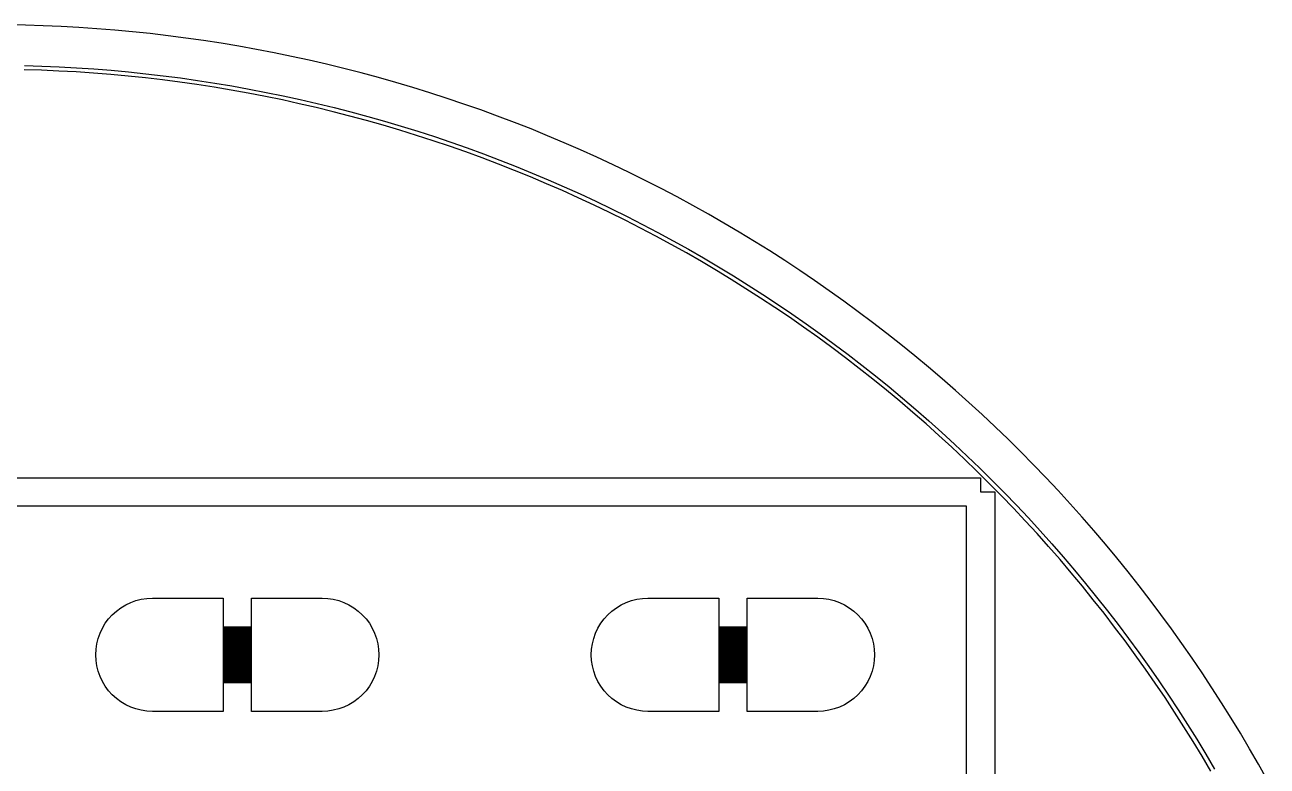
# Model space of a CAD drawing. Extents: x -17 to 84, y -19 to 84.
# Drawn here: x 33.5 to 77.37, y 57.57 to 83.75 of the extents above; entities that cross this region are included whole.
import ezdxf

# ---------------------------------------------------------------- set-up
doc = ezdxf.new("R2010")
doc.units = 0

msp = doc.modelspace()

# ---------------------------------------------------------------- linework, layer by layer
for p, q in [((33.5139, 83.7345), (32.882, 83.7461)), ((34.1456, 83.7151), (33.5139, 83.7345)), ((34.777, 83.688), (34.1456, 83.7151)), ((35.408, 83.6531), (34.777, 83.688)), ((36.0386, 83.6105), (35.408, 83.6531)), ((36.6685, 83.5601), (36.0386, 83.6105)), ((37.2979, 83.502), (36.6685, 83.5601)), ((37.9264, 83.4362), (37.2979, 83.502)), ((38.5541, 83.3627), (37.9264, 83.4362)), ((39.1809, 83.2815), (38.5541, 83.3627)), ((39.8066, 83.1926), (39.1809, 83.2815)), ((40.4312, 83.096), (39.8066, 83.1926)), ((41.0545, 82.9918), (40.4312, 83.096)), ((41.6765, 82.8799), (41.0545, 82.9918)), ((42.2971, 82.7604), (41.6765, 82.8799)), ((42.9162, 82.6333), (42.2971, 82.7604)), ((43.5337, 82.4987), (42.9162, 82.6333)), ((44.1495, 82.3564), (43.5337, 82.4987)), ((34.0876, 82.1412), (33.4752, 82.16)), ((33.4789, 82.3099), (34.0931, 82.2911)), ((34.6997, 82.1149), (34.0876, 82.1412)), ((34.0931, 82.2911), (34.7071, 82.2647)), ((35.3114, 82.081), (34.6997, 82.1149)), ((34.7071, 82.2647), (35.3206, 82.2308)), ((35.9227, 82.0397), (35.3114, 82.081)), ((35.3206, 82.2308), (35.9337, 82.1893)), ((36.5334, 81.9909), (35.9227, 82.0397)), ((35.9337, 82.1893), (36.5463, 82.1404)), ((36.5463, 82.1404), (37.1582, 82.0839)), ((37.1582, 82.0839), (37.7694, 82.0199)), ((44.7635, 82.2066), (44.1495, 82.3564)), ((45.3756, 82.0493), (44.7635, 82.2066)), ((45.9857, 81.8845), (45.3756, 82.0493)), ((37.1435, 81.9346), (36.5334, 81.9909)), ((37.7528, 81.8708), (37.1435, 81.9346)), ((38.3613, 81.7995), (37.7528, 81.8708)), ((37.7694, 82.0199), (38.3797, 81.9484)), ((38.9689, 81.7208), (38.3613, 81.7995)), ((38.3797, 81.9484), (38.9891, 81.8694)), ((39.5755, 81.6346), (38.9689, 81.7208)), ((38.9891, 81.8694), (39.5975, 81.783)), ((40.181, 81.541), (39.5755, 81.6346)), ((39.5975, 81.783), (40.2048, 81.6891)), ((40.2048, 81.6891), (40.8109, 81.5878)), ((46.5938, 81.7122), (45.9857, 81.8845)), ((47.1996, 81.5324), (46.5938, 81.7122)), ((40.7853, 81.44), (40.181, 81.541)), ((41.3883, 81.3315), (40.7853, 81.44)), ((40.8109, 81.5878), (41.4157, 81.479)), ((41.9899, 81.2157), (41.3883, 81.3315)), ((41.4157, 81.479), (42.0191, 81.3628)), ((42.59, 81.0925), (41.9899, 81.2157)), ((42.0191, 81.3628), (42.6211, 81.2392)), ((42.6211, 81.2392), (43.2215, 81.1083)), ((47.8033, 81.3453), (47.1996, 81.5324)), ((48.4046, 81.1507), (47.8033, 81.3453)), ((43.1886, 80.9619), (42.59, 81.0925)), ((43.7856, 80.824), (43.1886, 80.9619)), ((43.2215, 81.1083), (43.8202, 80.97)), ((44.3808, 80.6788), (43.7856, 80.824)), ((43.8202, 80.97), (44.4172, 80.8243)), ((44.4172, 80.8243), (45.0124, 80.6713)), ((49.0035, 80.9488), (48.4046, 81.1507)), ((49.5998, 80.7395), (49.0035, 80.9488)), ((50.1936, 80.5229), (49.5998, 80.7395)), ((44.9742, 80.5263), (44.3808, 80.6788)), ((45.5656, 80.3665), (44.9742, 80.5263)), ((45.0124, 80.6713), (45.6056, 80.5111)), ((46.1551, 80.1995), (45.5656, 80.3665)), ((45.6056, 80.5111), (46.1969, 80.3436)), ((46.1969, 80.3436), (46.786, 80.1688)), ((50.7846, 80.2991), (50.1936, 80.5229)), ((51.3728, 80.0681), (50.7846, 80.2991)), ((46.7425, 80.0252), (46.1551, 80.1995)), ((47.3276, 79.8438), (46.7425, 80.0252)), ((46.786, 80.1688), (47.3729, 79.9868)), ((47.3729, 79.9868), (47.9576, 79.7976)), ((51.9582, 79.8298), (51.3728, 80.0681)), ((47.9106, 79.6552), (47.3276, 79.8438)), ((48.4911, 79.4594), (47.9106, 79.6552)), ((47.9576, 79.7976), (48.5399, 79.6013)), ((49.0692, 79.2566), (48.4911, 79.4594)), ((48.5399, 79.6013), (49.1198, 79.3978)), ((52.5406, 79.5844), (51.9582, 79.8298)), ((53.1199, 79.3318), (52.5406, 79.5844)), ((49.6448, 79.0466), (49.0692, 79.2566)), ((49.1198, 79.3978), (49.6971, 79.1872)), ((50.2178, 78.8297), (49.6448, 79.0466)), ((49.6971, 79.1872), (50.2717, 78.9696)), ((50.2717, 78.9696), (50.8437, 78.7449)), ((53.6961, 79.0721), (53.1199, 79.3318)), ((54.2691, 78.8055), (53.6961, 79.0721)), ((50.788, 78.6057), (50.2178, 78.8297)), ((51.3555, 78.3747), (50.788, 78.6057)), ((50.8437, 78.7449), (51.4129, 78.5133)), ((54.8387, 78.5317), (54.2691, 78.8055)), ((55.405, 78.2511), (54.8387, 78.5317)), ((51.92, 78.1367), (51.3555, 78.3747)), ((51.4129, 78.5133), (51.9791, 78.2746)), ((52.4817, 77.8919), (51.92, 78.1367)), ((51.9791, 78.2746), (52.5424, 78.0291)), ((55.9677, 77.9634), (55.405, 78.2511)), ((53.0402, 77.6402), (52.4817, 77.8919)), ((52.5424, 78.0291), (53.1027, 77.7766)), ((53.1027, 77.7766), (53.6598, 77.5173)), ((56.5269, 77.6689), (55.9677, 77.9634)), ((57.0825, 77.3676), (56.5269, 77.6689)), ((53.5957, 77.3817), (53.0402, 77.6402)), ((54.1479, 77.1163), (53.5957, 77.3817)), ((53.6598, 77.5173), (54.2137, 77.2511)), ((54.2137, 77.2511), (54.7643, 76.9782)), ((57.6342, 77.0595), (57.0825, 77.3676)), ((54.6968, 76.8442), (54.1479, 77.1163)), ((55.2424, 76.5654), (54.6968, 76.8442)), ((54.7643, 76.9782), (55.3115, 76.6985)), ((58.1822, 76.7446), (57.6342, 77.0595)), ((55.7845, 76.2799), (55.2424, 76.5654)), ((55.3115, 76.6985), (55.8552, 76.4122)), ((55.8552, 76.4122), (56.3953, 76.1192)), ((58.7263, 76.423), (58.1822, 76.7446)), ((59.2664, 76.0948), (58.7263, 76.423)), ((56.323, 75.9878), (55.7845, 76.2799)), ((56.8579, 75.6891), (56.323, 75.9878)), ((56.3953, 76.1192), (56.9319, 75.8196)), ((59.8024, 75.7599), (59.2664, 76.0948)), ((57.3891, 75.3838), (56.8579, 75.6891)), ((56.9319, 75.8196), (57.4647, 75.5134)), ((57.4647, 75.5134), (57.9937, 75.2008)), ((60.3342, 75.4186), (59.8024, 75.7599)), ((57.9166, 75.0721), (57.3891, 75.3838)), ((58.4401, 74.7539), (57.9166, 75.0721)), ((57.9937, 75.2008), (58.5188, 74.8816)), ((60.8619, 75.0707), (60.3342, 75.4186)), ((61.3852, 74.7163), (60.8619, 75.0707)), ((58.9597, 74.4293), (58.4401, 74.7539)), ((58.5188, 74.8816), (59.04, 74.556)), ((61.9041, 74.3556), (61.3852, 74.7163)), ((59.4753, 74.0984), (58.9597, 74.4293)), ((59.04, 74.556), (59.5571, 74.2241)), ((59.5571, 74.2241), (60.0702, 73.8858)), ((62.4186, 73.9885), (61.9041, 74.3556)), ((59.9868, 73.7611), (59.4753, 74.0984)), ((60.4942, 73.4176), (59.9868, 73.7611)), ((60.0702, 73.8858), (60.579, 73.5413)), ((62.9285, 73.6152), (62.4186, 73.9885)), ((60.9972, 73.0679), (60.4942, 73.4176)), ((60.579, 73.5413), (61.0836, 73.1906)), ((63.4338, 73.2356), (62.9285, 73.6152)), ((61.496, 72.7121), (60.9972, 73.0679)), ((61.0836, 73.1906), (61.5838, 72.8336)), ((61.5838, 72.8336), (62.0796, 72.4706)), ((63.9344, 72.8498), (63.4338, 73.2356)), ((64.4303, 72.458), (63.9344, 72.8498)), ((61.9903, 72.3501), (61.496, 72.7121)), ((62.0796, 72.4706), (62.571, 72.1015)), ((64.9212, 72.06), (64.4303, 72.458)), ((62.4801, 71.9821), (61.9903, 72.3501)), ((62.9654, 71.6082), (62.4801, 71.9821)), ((62.571, 72.1015), (63.0577, 71.7264)), ((65.4073, 71.6561), (64.9212, 72.06)), ((63.4461, 71.2283), (62.9654, 71.6082)), ((63.0577, 71.7264), (63.5398, 71.3454)), ((65.8884, 71.2462), (65.4073, 71.6561)), ((63.9221, 70.8425), (63.4461, 71.2283)), ((63.5398, 71.3454), (64.0172, 70.9585)), ((66.3644, 70.8305), (65.8884, 71.2462)), ((64.3933, 70.451), (63.9221, 70.8425)), ((64.0172, 70.9585), (64.4899, 70.5658)), ((66.8353, 70.409), (66.3644, 70.8305)), ((64.8596, 70.0536), (64.3933, 70.451)), ((64.4899, 70.5658), (64.9576, 70.1672)), ((67.3009, 69.9817), (66.8353, 70.409)), ((65.3211, 69.6506), (64.8596, 70.0536)), ((64.9576, 70.1672), (65.4205, 69.763)), ((65.4205, 69.763), (65.8783, 69.3531)), ((67.7613, 69.5487), (67.3009, 69.9817)), ((65.7776, 69.242), (65.3211, 69.6506)), ((65.8783, 69.3531), (66.3311, 68.9377)), ((68.2164, 69.1101), (67.7613, 69.5487)), ((66.229, 68.8278), (65.7776, 69.242)), ((66.3311, 68.9377), (66.7787, 68.5167)), ((68.666, 68.666), (68.2164, 69.1101)), ((66.6753, 68.408), (66.229, 68.8278)), ((66.7787, 68.5167), (67.2212, 68.0902)), ((69.1101, 68.2164), (68.666, 68.666)), ((67.1164, 67.9828), (66.6753, 68.408)), ((67.2212, 68.0902), (67.6584, 67.6584)), ((69.5487, 67.7613), (69.1101, 68.2164)), ((-2.75, 67.75), (67.25, 67.75)), ((67.5523, 67.5523), (67.1164, 67.9828)), ((67.25, 67.75), (67.25, 67.25)), ((67.6584, 67.6584), (68.0902, 67.2212)), ((69.9817, 67.3009), (69.5487, 67.7613)), ((67.25, 67.25), (67.75, 67.25)), ((67.9828, 67.1164), (67.5523, 67.5523)), ((67.75, 67.25), (67.75, -2.75)), ((68.0902, 67.2212), (68.5167, 66.7787)), ((70.409, 66.8353), (69.9817, 67.3009)), ((66.75, 66.75), (-2.25, 66.75)), ((66.75, -2.25), (66.75, 66.75)), ((68.408, 66.6753), (67.9828, 67.1164)), ((68.5167, 66.7787), (68.9377, 66.3311)), ((70.8305, 66.3644), (70.409, 66.8353)), ((68.8278, 66.229), (68.408, 66.6753)), ((68.9377, 66.3311), (69.3531, 65.8783)), ((71.2462, 65.8884), (70.8305, 66.3644)), ((69.242, 65.7776), (68.8278, 66.229)), ((69.3531, 65.8783), (69.763, 65.4205)), ((71.6561, 65.4073), (71.2462, 65.8884)), ((69.6506, 65.3211), (69.242, 65.7776)), ((69.763, 65.4205), (70.1672, 64.9576)), ((72.06, 64.9212), (71.6561, 65.4073)), ((70.0536, 64.8596), (69.6506, 65.3211)), ((70.1672, 64.9576), (70.5658, 64.4899)), ((70.451, 64.3933), (70.0536, 64.8596)), ((72.458, 64.4303), (72.06, 64.9212)), ((70.8425, 63.9221), (70.451, 64.3933)), ((70.5658, 64.4899), (70.9585, 64.0172)), ((72.8498, 63.9344), (72.458, 64.4303)), ((71.2283, 63.4461), (70.8425, 63.9221)), ((70.9585, 64.0172), (71.3454, 63.5398)), ((73.2356, 63.4338), (72.8498, 63.9344)), ((36.8889, 63.1629), (37.0572, 63.2638)), ((37.0572, 63.2638), (37.2346, 63.3477)), ((37.2346, 63.3477), (37.4194, 63.4139)), ((37.4194, 63.4139), (37.6098, 63.4616)), ((37.6098, 63.4616), (37.804, 63.4904)), ((37.804, 63.4904), (38, 63.5)), ((38, 63.5), (40.5, 63.5)), ((40.5, 63.5), (40.5, 62.485)), ((41.5, 62.485), (41.5, 63.5)), ((41.5, 63.5), (44, 63.5)), ((44, 63.5), (44.196, 63.4904)), ((44.196, 63.4904), (44.3902, 63.4616)), ((44.3902, 63.4616), (44.5806, 63.4139)), ((44.5806, 63.4139), (44.7654, 63.3477)), ((44.7654, 63.3477), (44.9428, 63.2638)), ((44.9428, 63.2638), (45.1111, 63.1629)), ((54.3889, 63.1629), (54.5572, 63.2638)), ((54.5572, 63.2638), (54.7346, 63.3477)), ((54.7346, 63.3477), (54.9194, 63.4139)), ((54.9194, 63.4139), (55.1098, 63.4616)), ((55.1098, 63.4616), (55.304, 63.4904)), ((55.304, 63.4904), (55.5, 63.5)), ((55.5, 63.5), (58, 63.5)), ((58, 63.5), (58, 62.485)), ((59, 62.485), (59, 63.5)), ((59, 63.5), (61.5, 63.5)), ((61.5, 63.5), (61.696, 63.4904)), ((61.696, 63.4904), (61.8902, 63.4616)), ((61.8902, 63.4616), (62.0806, 63.4139)), ((62.0806, 63.4139), (62.2654, 63.3477)), ((62.2654, 63.3477), (62.4428, 63.2638)), ((62.4428, 63.2638), (62.6111, 63.1629)), ((71.6082, 62.9654), (71.2283, 63.4461)), ((71.3454, 63.5398), (71.7264, 63.0577)), ((73.6152, 62.9285), (73.2356, 63.4338)), ((36.3371, 62.6111), (36.454, 62.7688)), ((36.454, 62.7688), (36.5858, 62.9142)), ((36.5858, 62.9142), (36.7312, 63.046)), ((36.7312, 63.046), (36.8889, 63.1629)), ((45.1111, 63.1629), (45.2688, 63.046)), ((45.2688, 63.046), (45.4142, 62.9142)), ((45.4142, 62.9142), (45.546, 62.7688)), ((45.546, 62.7688), (45.6629, 62.6111)), ((53.8371, 62.6111), (53.954, 62.7688)), ((53.954, 62.7688), (54.0858, 62.9142)), ((54.0858, 62.9142), (54.2312, 63.046)), ((54.2312, 63.046), (54.3889, 63.1629)), ((62.6111, 63.1629), (62.7688, 63.046)), ((62.7688, 63.046), (62.9142, 62.9142)), ((62.9142, 62.9142), (63.046, 62.7688)), ((63.046, 62.7688), (63.1629, 62.6111)), ((71.9821, 62.4801), (71.6082, 62.9654)), ((71.7264, 63.0577), (72.1015, 62.571)), ((73.9885, 62.4186), (73.6152, 62.9285)), ((36.1523, 62.2654), (36.2362, 62.4428)), ((36.2362, 62.4428), (36.3371, 62.6111)), ((40.5, 62.485), (41.5, 62.485)), ((41.5, 62.475), (40.5, 62.475)), ((40.5, 62.475), (40.5, 62.445)), ((40.5, 62.445), (41.5, 62.445)), ((41.5, 62.435), (40.5, 62.435)), ((40.5, 62.435), (40.5, 62.405)), ((40.5, 62.405), (41.5, 62.405)), ((41.5, 62.395), (40.5, 62.395)), ((40.5, 62.395), (40.5, 62.365)), ((40.5, 62.365), (41.5, 62.365)), ((41.5, 62.355), (40.5, 62.355)), ((40.5, 62.355), (40.5, 62.325)), ((40.5, 62.325), (41.5, 62.325)), ((41.5, 62.315), (40.5, 62.315)), ((40.5, 62.315), (40.5, 62.285)), ((41.5, 62.445), (41.5, 62.475)), ((41.5, 62.405), (41.5, 62.435)), ((41.5, 62.365), (41.5, 62.395)), ((41.5, 62.325), (41.5, 62.355)), ((41.5, 62.285), (41.5, 62.315)), ((45.6629, 62.6111), (45.7638, 62.4428)), ((45.7638, 62.4428), (45.8477, 62.2654)), ((53.6523, 62.2654), (53.7362, 62.4428)), ((53.7362, 62.4428), (53.8371, 62.6111)), ((58, 62.485), (59, 62.485)), ((59, 62.475), (58, 62.475)), ((58, 62.475), (58, 62.445)), ((58, 62.445), (59, 62.445)), ((59, 62.435), (58, 62.435)), ((58, 62.435), (58, 62.405)), ((58, 62.405), (59, 62.405)), ((59, 62.395), (58, 62.395)), ((58, 62.395), (58, 62.365)), ((58, 62.365), (59, 62.365)), ((59, 62.355), (58, 62.355)), ((58, 62.355), (58, 62.325)), ((58, 62.325), (59, 62.325)), ((59, 62.315), (58, 62.315)), ((58, 62.315), (58, 62.285)), ((59, 62.445), (59, 62.475)), ((59, 62.405), (59, 62.435)), ((59, 62.365), (59, 62.395)), ((59, 62.325), (59, 62.355)), ((59, 62.285), (59, 62.315)), ((63.1629, 62.6111), (63.2638, 62.4428)), ((63.2638, 62.4428), (63.3477, 62.2654)), ((72.3501, 61.9903), (71.9821, 62.4801)), ((72.1015, 62.571), (72.4706, 62.0796)), ((74.3556, 61.9041), (73.9885, 62.4186)), ((36.0096, 61.696), (36.0384, 61.8902)), ((36.0384, 61.8902), (36.0861, 62.0806)), ((36.0861, 62.0806), (36.1523, 62.2654)), ((40.5, 62.285), (41.5, 62.285)), ((41.5, 62.275), (40.5, 62.275)), ((40.5, 62.275), (40.5, 62.245)), ((40.5, 62.245), (41.5, 62.245)), ((41.5, 62.235), (40.5, 62.235)), ((40.5, 62.235), (40.5, 62.205)), ((40.5, 62.205), (41.5, 62.205)), ((41.5, 62.195), (40.5, 62.195)), ((40.5, 62.195), (40.5, 62.165)), ((40.5, 62.165), (41.5, 62.165)), ((41.5, 62.155), (40.5, 62.155)), ((40.5, 62.155), (40.5, 62.125)), ((40.5, 62.125), (41.5, 62.125)), ((41.5, 62.115), (40.5, 62.115)), ((40.5, 62.115), (40.5, 62.085)), ((40.5, 62.085), (41.5, 62.085)), ((41.5, 62.075), (40.5, 62.075)), ((40.5, 62.075), (40.5, 62.045)), ((40.5, 62.045), (41.5, 62.045)), ((41.5, 62.035), (40.5, 62.035)), ((40.5, 62.035), (40.5, 62.005)), ((40.5, 62.005), (41.5, 62.005)), ((41.5, 61.995), (40.5, 61.995)), ((40.5, 61.995), (40.5, 61.965)), ((40.5, 61.965), (41.5, 61.965)), ((41.5, 61.955), (40.5, 61.955)), ((40.5, 61.955), (40.5, 61.925)), ((40.5, 61.925), (41.5, 61.925)), ((41.5, 61.915), (40.5, 61.915)), ((40.5, 61.915), (40.5, 61.885)), ((40.5, 61.885), (41.5, 61.885)), ((41.5, 61.875), (40.5, 61.875)), ((40.5, 61.875), (40.5, 61.845)), ((41.5, 62.245), (41.5, 62.275)), ((41.5, 62.205), (41.5, 62.235)), ((41.5, 62.165), (41.5, 62.195)), ((41.5, 62.125), (41.5, 62.155)), ((41.5, 62.085), (41.5, 62.115)), ((41.5, 62.045), (41.5, 62.075)), ((41.5, 62.005), (41.5, 62.035)), ((41.5, 61.965), (41.5, 61.995)), ((41.5, 61.925), (41.5, 61.955)), ((41.5, 61.885), (41.5, 61.915)), ((41.5, 61.845), (41.5, 61.875)), ((45.8477, 62.2654), (45.9139, 62.0806)), ((45.9139, 62.0806), (45.9616, 61.8902)), ((45.9616, 61.8902), (45.9904, 61.696)), ((53.5096, 61.696), (53.5384, 61.8902)), ((53.5384, 61.8902), (53.5861, 62.0806)), ((53.5861, 62.0806), (53.6523, 62.2654)), ((58, 62.285), (59, 62.285)), ((59, 62.275), (58, 62.275)), ((58, 62.275), (58, 62.245)), ((58, 62.245), (59, 62.245)), ((59, 62.235), (58, 62.235)), ((58, 62.235), (58, 62.205)), ((58, 62.205), (59, 62.205)), ((59, 62.195), (58, 62.195)), ((58, 62.195), (58, 62.165)), ((58, 62.165), (59, 62.165)), ((59, 62.155), (58, 62.155)), ((58, 62.155), (58, 62.125)), ((58, 62.125), (59, 62.125)), ((59, 62.115), (58, 62.115)), ((58, 62.115), (58, 62.085)), ((58, 62.085), (59, 62.085)), ((59, 62.075), (58, 62.075)), ((58, 62.075), (58, 62.045)), ((58, 62.045), (59, 62.045)), ((59, 62.035), (58, 62.035)), ((58, 62.035), (58, 62.005)), ((58, 62.005), (59, 62.005)), ((59, 61.995), (58, 61.995)), ((58, 61.995), (58, 61.965)), ((58, 61.965), (59, 61.965)), ((59, 61.955), (58, 61.955)), ((58, 61.955), (58, 61.925)), ((58, 61.925), (59, 61.925)), ((59, 61.915), (58, 61.915)), ((58, 61.915), (58, 61.885)), ((58, 61.885), (59, 61.885)), ((59, 61.875), (58, 61.875)), ((58, 61.875), (58, 61.845)), ((59, 62.245), (59, 62.275)), ((59, 62.205), (59, 62.235)), ((59, 62.165), (59, 62.195)), ((59, 62.125), (59, 62.155)), ((59, 62.085), (59, 62.115)), ((59, 62.045), (59, 62.075)), ((59, 62.005), (59, 62.035)), ((59, 61.965), (59, 61.995)), ((59, 61.925), (59, 61.955)), ((59, 61.885), (59, 61.915)), ((59, 61.845), (59, 61.875)), ((63.3477, 62.2654), (63.4139, 62.0806)), ((63.4139, 62.0806), (63.4616, 61.8902)), ((63.4616, 61.8902), (63.4904, 61.696)), ((72.7121, 61.496), (72.3501, 61.9903)), ((72.4706, 62.0796), (72.8336, 61.5838)), ((74.7163, 61.3852), (74.3556, 61.9041)), ((36, 61.5), (36.0096, 61.696)), ((36.0096, 61.304), (36, 61.5)), ((40.5, 61.845), (41.5, 61.845)), ((41.5, 61.835), (40.5, 61.835)), ((40.5, 61.835), (40.5, 61.805)), ((40.5, 61.805), (41.5, 61.805)), ((41.5, 61.795), (40.5, 61.795)), ((40.5, 61.795), (40.5, 61.765)), ((40.5, 61.765), (41.5, 61.765)), ((41.5, 61.755), (40.5, 61.755)), ((40.5, 61.755), (40.5, 61.725)), ((40.5, 61.725), (41.5, 61.725)), ((41.5, 61.715), (40.5, 61.715)), ((40.5, 61.715), (40.5, 61.685)), ((40.5, 61.685), (41.5, 61.685)), ((41.5, 61.675), (40.5, 61.675)), ((40.5, 61.675), (40.5, 61.645)), ((40.5, 61.645), (41.5, 61.645)), ((41.5, 61.635), (40.5, 61.635)), ((40.5, 61.635), (40.5, 61.605)), ((40.5, 61.605), (41.5, 61.605)), ((41.5, 61.595), (40.5, 61.595)), ((40.5, 61.595), (40.5, 61.565)), ((40.5, 61.565), (41.5, 61.565)), ((41.5, 61.555), (40.5, 61.555)), ((40.5, 61.555), (40.5, 61.525)), ((40.5, 61.525), (41.5, 61.525)), ((41.5, 61.515), (40.5, 61.515)), ((40.5, 61.515), (40.5, 61.485)), ((40.5, 61.485), (41.5, 61.485)), ((41.5, 61.475), (40.5, 61.475)), ((40.5, 61.475), (40.5, 61.445)), ((40.5, 61.445), (41.5, 61.445)), ((41.5, 61.435), (40.5, 61.435)), ((40.5, 61.435), (40.5, 61.405)), ((41.5, 61.805), (41.5, 61.835)), ((41.5, 61.765), (41.5, 61.795)), ((41.5, 61.725), (41.5, 61.755)), ((41.5, 61.685), (41.5, 61.715)), ((41.5, 61.645), (41.5, 61.675)), ((41.5, 61.605), (41.5, 61.635)), ((41.5, 61.565), (41.5, 61.595)), ((41.5, 61.525), (41.5, 61.555)), ((41.5, 61.485), (41.5, 61.515)), ((41.5, 61.445), (41.5, 61.475)), ((41.5, 61.405), (41.5, 61.435)), ((45.9904, 61.696), (46, 61.5)), ((46, 61.5), (45.9904, 61.304)), ((53.5, 61.5), (53.5096, 61.696)), ((53.5096, 61.304), (53.5, 61.5)), ((58, 61.845), (59, 61.845)), ((59, 61.835), (58, 61.835)), ((58, 61.835), (58, 61.805)), ((58, 61.805), (59, 61.805)), ((59, 61.795), (58, 61.795)), ((58, 61.795), (58, 61.765)), ((58, 61.765), (59, 61.765)), ((59, 61.755), (58, 61.755)), ((58, 61.755), (58, 61.725)), ((58, 61.725), (59, 61.725)), ((59, 61.715), (58, 61.715)), ((58, 61.715), (58, 61.685)), ((58, 61.685), (59, 61.685)), ((59, 61.675), (58, 61.675)), ((58, 61.675), (58, 61.645)), ((58, 61.645), (59, 61.645)), ((59, 61.635), (58, 61.635)), ((58, 61.635), (58, 61.605)), ((58, 61.605), (59, 61.605)), ((59, 61.595), (58, 61.595)), ((58, 61.595), (58, 61.565)), ((58, 61.565), (59, 61.565)), ((59, 61.555), (58, 61.555)), ((58, 61.555), (58, 61.525)), ((58, 61.525), (59, 61.525)), ((59, 61.515), (58, 61.515)), ((58, 61.515), (58, 61.485)), ((58, 61.485), (59, 61.485)), ((59, 61.475), (58, 61.475)), ((58, 61.475), (58, 61.445)), ((58, 61.445), (59, 61.445)), ((59, 61.435), (58, 61.435)), ((58, 61.435), (58, 61.405)), ((59, 61.805), (59, 61.835)), ((59, 61.765), (59, 61.795)), ((59, 61.725), (59, 61.755)), ((59, 61.685), (59, 61.715)), ((59, 61.645), (59, 61.675)), ((59, 61.605), (59, 61.635)), ((59, 61.565), (59, 61.595)), ((59, 61.525), (59, 61.555)), ((59, 61.485), (59, 61.515)), ((59, 61.445), (59, 61.475)), ((59, 61.405), (59, 61.435)), ((63.4904, 61.696), (63.5, 61.5)), ((63.5, 61.5), (63.4904, 61.304)), ((73.0679, 60.9972), (72.7121, 61.496)), ((72.8336, 61.5838), (73.1906, 61.0836)), ((36.0384, 61.1098), (36.0096, 61.304)), ((36.0861, 60.9194), (36.0384, 61.1098)), ((40.5, 61.405), (41.5, 61.405)), ((41.5, 61.395), (40.5, 61.395)), ((40.5, 61.395), (40.5, 61.365)), ((40.5, 61.365), (41.5, 61.365)), ((41.5, 61.355), (40.5, 61.355)), ((40.5, 61.355), (40.5, 61.325)), ((40.5, 61.325), (41.5, 61.325)), ((41.5, 61.315), (40.5, 61.315)), ((40.5, 61.315), (40.5, 61.285)), ((40.5, 61.285), (41.5, 61.285)), ((41.5, 61.275), (40.5, 61.275)), ((40.5, 61.275), (40.5, 61.245)), ((40.5, 61.245), (41.5, 61.245)), ((41.5, 61.235), (40.5, 61.235)), ((40.5, 61.235), (40.5, 61.205)), ((40.5, 61.205), (41.5, 61.205)), ((41.5, 61.195), (40.5, 61.195)), ((40.5, 61.195), (40.5, 61.165)), ((40.5, 61.165), (41.5, 61.165)), ((41.5, 61.155), (40.5, 61.155)), ((40.5, 61.155), (40.5, 61.125)), ((40.5, 61.125), (41.5, 61.125)), ((41.5, 61.115), (40.5, 61.115)), ((40.5, 61.115), (40.5, 61.085)), ((40.5, 61.085), (41.5, 61.085)), ((41.5, 61.075), (40.5, 61.075)), ((40.5, 61.075), (40.5, 61.045)), ((40.5, 61.045), (41.5, 61.045)), ((41.5, 61.035), (40.5, 61.035)), ((40.5, 61.035), (40.5, 61.005)), ((40.5, 61.005), (41.5, 61.005)), ((41.5, 60.995), (40.5, 60.995)), ((40.5, 60.995), (40.5, 60.965)), ((41.5, 61.365), (41.5, 61.395)), ((41.5, 61.325), (41.5, 61.355)), ((41.5, 61.285), (41.5, 61.315)), ((41.5, 61.245), (41.5, 61.275)), ((41.5, 61.205), (41.5, 61.235)), ((41.5, 61.165), (41.5, 61.195)), ((41.5, 61.125), (41.5, 61.155)), ((41.5, 61.085), (41.5, 61.115)), ((41.5, 61.045), (41.5, 61.075)), ((41.5, 61.005), (41.5, 61.035)), ((41.5, 60.965), (41.5, 60.995)), ((45.9616, 61.1098), (45.9139, 60.9194)), ((45.9904, 61.304), (45.9616, 61.1098)), ((53.5384, 61.1098), (53.5096, 61.304)), ((53.5861, 60.9194), (53.5384, 61.1098)), ((58, 61.405), (59, 61.405)), ((59, 61.395), (58, 61.395)), ((58, 61.395), (58, 61.365)), ((58, 61.365), (59, 61.365)), ((59, 61.355), (58, 61.355)), ((58, 61.355), (58, 61.325)), ((58, 61.325), (59, 61.325)), ((59, 61.315), (58, 61.315)), ((58, 61.315), (58, 61.285)), ((58, 61.285), (59, 61.285)), ((59, 61.275), (58, 61.275)), ((58, 61.275), (58, 61.245)), ((58, 61.245), (59, 61.245)), ((59, 61.235), (58, 61.235)), ((58, 61.235), (58, 61.205)), ((58, 61.205), (59, 61.205)), ((59, 61.195), (58, 61.195)), ((58, 61.195), (58, 61.165)), ((58, 61.165), (59, 61.165)), ((59, 61.155), (58, 61.155)), ((58, 61.155), (58, 61.125)), ((58, 61.125), (59, 61.125)), ((59, 61.115), (58, 61.115)), ((58, 61.115), (58, 61.085)), ((58, 61.085), (59, 61.085)), ((59, 61.075), (58, 61.075)), ((58, 61.075), (58, 61.045)), ((58, 61.045), (59, 61.045)), ((59, 61.035), (58, 61.035)), ((58, 61.035), (58, 61.005)), ((58, 61.005), (59, 61.005)), ((59, 60.995), (58, 60.995)), ((58, 60.995), (58, 60.965)), ((59, 61.365), (59, 61.395)), ((59, 61.325), (59, 61.355)), ((59, 61.285), (59, 61.315)), ((59, 61.245), (59, 61.275)), ((59, 61.205), (59, 61.235)), ((59, 61.165), (59, 61.195)), ((59, 61.125), (59, 61.155)), ((59, 61.085), (59, 61.115)), ((59, 61.045), (59, 61.075)), ((59, 61.005), (59, 61.035)), ((59, 60.965), (59, 60.995)), ((63.4616, 61.1098), (63.4139, 60.9194)), ((63.4904, 61.304), (63.4616, 61.1098)), ((73.4176, 60.4942), (73.0679, 60.9972)), ((73.1906, 61.0836), (73.5413, 60.579)), ((75.0707, 60.8619), (74.7163, 61.3852)), ((36.1523, 60.7346), (36.0861, 60.9194)), ((36.2362, 60.5572), (36.1523, 60.7346)), ((36.3371, 60.3889), (36.2362, 60.5572)), ((40.5, 60.965), (41.5, 60.965)), ((41.5, 60.955), (40.5, 60.955)), ((40.5, 60.955), (40.5, 60.925)), ((40.5, 60.925), (41.5, 60.925)), ((41.5, 60.915), (40.5, 60.915)), ((40.5, 60.915), (40.5, 60.885)), ((40.5, 60.885), (41.5, 60.885)), ((41.5, 60.875), (40.5, 60.875)), ((40.5, 60.875), (40.5, 60.845)), ((40.5, 60.845), (41.5, 60.845)), ((41.5, 60.835), (40.5, 60.835)), ((40.5, 60.835), (40.5, 60.805)), ((40.5, 60.805), (41.5, 60.805)), ((41.5, 60.795), (40.5, 60.795)), ((40.5, 60.795), (40.5, 60.765)), ((40.5, 60.765), (41.5, 60.765)), ((41.5, 60.755), (40.5, 60.755)), ((40.5, 60.755), (40.5, 60.725)), ((40.5, 60.725), (41.5, 60.725)), ((41.5, 60.715), (40.5, 60.715)), ((40.5, 60.715), (40.5, 60.685)), ((40.5, 60.685), (41.5, 60.685)), ((41.5, 60.675), (40.5, 60.675)), ((40.5, 60.675), (40.5, 60.645)), ((40.5, 60.645), (41.5, 60.645)), ((41.5, 60.635), (40.5, 60.635)), ((40.5, 60.635), (40.5, 60.605)), ((40.5, 60.605), (41.5, 60.605)), ((41.5, 60.595), (40.5, 60.595)), ((40.5, 60.595), (40.5, 60.565)), ((40.5, 60.565), (41.5, 60.565)), ((41.5, 60.555), (40.5, 60.555)), ((40.5, 60.555), (40.5, 60.525)), ((41.5, 60.925), (41.5, 60.955)), ((41.5, 60.885), (41.5, 60.915)), ((41.5, 60.845), (41.5, 60.875)), ((41.5, 60.805), (41.5, 60.835)), ((41.5, 60.765), (41.5, 60.795)), ((41.5, 60.725), (41.5, 60.755)), ((41.5, 60.685), (41.5, 60.715)), ((41.5, 60.645), (41.5, 60.675)), ((41.5, 60.605), (41.5, 60.635)), ((41.5, 60.565), (41.5, 60.595)), ((41.5, 60.525), (41.5, 60.555)), ((45.7638, 60.5572), (45.6629, 60.3889)), ((45.8477, 60.7346), (45.7638, 60.5572)), ((45.9139, 60.9194), (45.8477, 60.7346)), ((53.6523, 60.7346), (53.5861, 60.9194)), ((53.7362, 60.5572), (53.6523, 60.7346)), ((53.8371, 60.3889), (53.7362, 60.5572)), ((58, 60.965), (59, 60.965)), ((59, 60.955), (58, 60.955)), ((58, 60.955), (58, 60.925)), ((58, 60.925), (59, 60.925)), ((59, 60.915), (58, 60.915)), ((58, 60.915), (58, 60.885)), ((58, 60.885), (59, 60.885)), ((59, 60.875), (58, 60.875)), ((58, 60.875), (58, 60.845)), ((58, 60.845), (59, 60.845)), ((59, 60.835), (58, 60.835)), ((58, 60.835), (58, 60.805)), ((58, 60.805), (59, 60.805)), ((59, 60.795), (58, 60.795)), ((58, 60.795), (58, 60.765)), ((58, 60.765), (59, 60.765)), ((59, 60.755), (58, 60.755)), ((58, 60.755), (58, 60.725)), ((58, 60.725), (59, 60.725)), ((59, 60.715), (58, 60.715)), ((58, 60.715), (58, 60.685)), ((58, 60.685), (59, 60.685)), ((59, 60.675), (58, 60.675)), ((58, 60.675), (58, 60.645)), ((58, 60.645), (59, 60.645)), ((59, 60.635), (58, 60.635)), ((58, 60.635), (58, 60.605)), ((58, 60.605), (59, 60.605)), ((59, 60.595), (58, 60.595)), ((58, 60.595), (58, 60.565)), ((58, 60.565), (59, 60.565)), ((59, 60.555), (58, 60.555)), ((58, 60.555), (58, 60.525)), ((59, 60.925), (59, 60.955)), ((59, 60.885), (59, 60.915)), ((59, 60.845), (59, 60.875)), ((59, 60.805), (59, 60.835)), ((59, 60.765), (59, 60.795)), ((59, 60.725), (59, 60.755)), ((59, 60.685), (59, 60.715)), ((59, 60.645), (59, 60.675)), ((59, 60.605), (59, 60.635)), ((59, 60.565), (59, 60.595)), ((59, 60.525), (59, 60.555)), ((63.2638, 60.5572), (63.1629, 60.3889)), ((63.3477, 60.7346), (63.2638, 60.5572)), ((63.4139, 60.9194), (63.3477, 60.7346)), ((73.5413, 60.579), (73.8858, 60.0702)), ((75.4186, 60.3342), (75.0707, 60.8619)), ((36.454, 60.2312), (36.3371, 60.3889)), ((36.5858, 60.0858), (36.454, 60.2312)), ((40.5, 60.525), (41.5, 60.525)), ((41.5, 60.515), (40.5, 60.515)), ((40.5, 60.515), (40.5, 59.5)), ((41.5, 59.5), (41.5, 60.515)), ((45.546, 60.2312), (45.4142, 60.0858)), ((45.6629, 60.3889), (45.546, 60.2312)), ((53.954, 60.2312), (53.8371, 60.3889)), ((54.0858, 60.0858), (53.954, 60.2312)), ((58, 60.525), (59, 60.525)), ((59, 60.515), (58, 60.515)), ((58, 60.515), (58, 59.5)), ((59, 59.5), (59, 60.515)), ((63.046, 60.2312), (62.9142, 60.0858)), ((63.1629, 60.3889), (63.046, 60.2312)), ((73.7611, 59.9868), (73.4176, 60.4942)), ((75.7599, 59.8024), (75.4186, 60.3342)), ((36.7312, 59.954), (36.5858, 60.0858)), ((36.8889, 59.8371), (36.7312, 59.954)), ((37.0572, 59.7362), (36.8889, 59.8371)), ((37.2346, 59.6523), (37.0572, 59.7362)), ((44.9428, 59.7362), (44.7654, 59.6523)), ((45.1111, 59.8371), (44.9428, 59.7362)), ((45.2688, 59.954), (45.1111, 59.8371)), ((45.4142, 60.0858), (45.2688, 59.954)), ((54.2312, 59.954), (54.0858, 60.0858)), ((54.3889, 59.8371), (54.2312, 59.954)), ((54.5572, 59.7362), (54.3889, 59.8371)), ((54.7346, 59.6523), (54.5572, 59.7362)), ((62.4428, 59.7362), (62.2654, 59.6523)), ((62.6111, 59.8371), (62.4428, 59.7362)), ((62.7688, 59.954), (62.6111, 59.8371)), ((62.9142, 60.0858), (62.7688, 59.954)), ((74.0984, 59.4753), (73.7611, 59.9868)), ((73.8858, 60.0702), (74.2241, 59.5571)), ((76.0948, 59.2664), (75.7599, 59.8024)), ((37.4194, 59.5861), (37.2346, 59.6523)), ((37.6098, 59.5384), (37.4194, 59.5861)), ((37.804, 59.5096), (37.6098, 59.5384)), ((38, 59.5), (37.804, 59.5096)), ((40.5, 59.5), (38, 59.5)), ((44, 59.5), (41.5, 59.5)), ((44.196, 59.5096), (44, 59.5)), ((44.3902, 59.5384), (44.196, 59.5096)), ((44.5806, 59.5861), (44.3902, 59.5384)), ((44.7654, 59.6523), (44.5806, 59.5861)), ((54.9194, 59.5861), (54.7346, 59.6523)), ((55.1098, 59.5384), (54.9194, 59.5861)), ((55.304, 59.5096), (55.1098, 59.5384)), ((55.5, 59.5), (55.304, 59.5096)), ((58, 59.5), (55.5, 59.5)), ((61.5, 59.5), (59, 59.5)), ((61.696, 59.5096), (61.5, 59.5)), ((61.8902, 59.5384), (61.696, 59.5096)), ((62.0806, 59.5861), (61.8902, 59.5384)), ((62.2654, 59.6523), (62.0806, 59.5861)), ((74.4293, 58.9597), (74.0984, 59.4753)), ((74.2241, 59.5571), (74.556, 59.04)), ((76.423, 58.7263), (76.0948, 59.2664)), ((74.7539, 58.4401), (74.4293, 58.9597)), ((74.556, 59.04), (74.8816, 58.5188)), ((75.0721, 57.9166), (74.7539, 58.4401)), ((74.8816, 58.5188), (75.2008, 57.9937)), ((76.7446, 58.1822), (76.423, 58.7263)), ((75.3838, 57.3891), (75.0721, 57.9166)), ((75.2008, 57.9937), (75.5134, 57.4647)), ((77.0595, 57.6342), (76.7446, 58.1822)), ((77.3676, 57.0825), (77.0595, 57.6342))]:
    msp.add_line(p, q)

doc.saveas('drawing.dxf')
